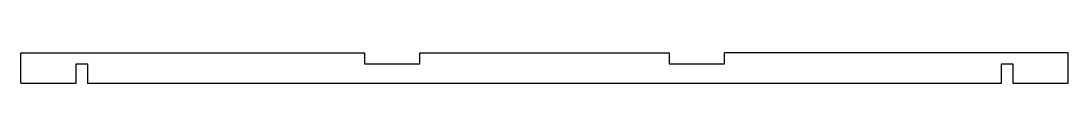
# Model space of a CAD drawing. Header units: millimetres. Extents: x 0 to 378, y 0 to 11.
import ezdxf

# ---------------------------------------------------------------- set-up
doc = ezdxf.new("R2010")
doc.units = ezdxf.units.MM
doc.layers.get('0').update_dxf_attribs({"linetype": 'CONTINUOUS'})

msp = doc.modelspace()

# ---------------------------------------------------------------- linework, layer by layer
for p, q in [((0, 0), (0, 11)), ((0, 11), (2.76, 11)), ((0, 11), (124.05, 11)), ((124.05, 11), (124.05, 7)), ((144.05, 7), (144.05, 11)), ((144.05, 11), (234.05, 11)), ((234.05, 11), (234.05, 7)), ((254.05, 7), (254.05, 11)), ((378.1, 11), (254.05, 11)), ((378.1, 0), (378.1, 11)), ((20, 0), (20, 7)), ((20, 7), (24.05, 7)), ((24.05, 7), (24.05, 0)), ((124.05, 7), (144.05, 7)), ((234.05, 7), (254.05, 7)), ((354.05, 0), (354.05, 7)), ((354.05, 7), (358.1, 7)), ((358.1, 7), (358.1, 0)), ((0, 0), (20, 0)), ((24.05, 0), (354.05, 0)), ((358.1, 0), (378.1, 0))]:
    msp.add_line(p, q)

doc.saveas('drawing.dxf')
